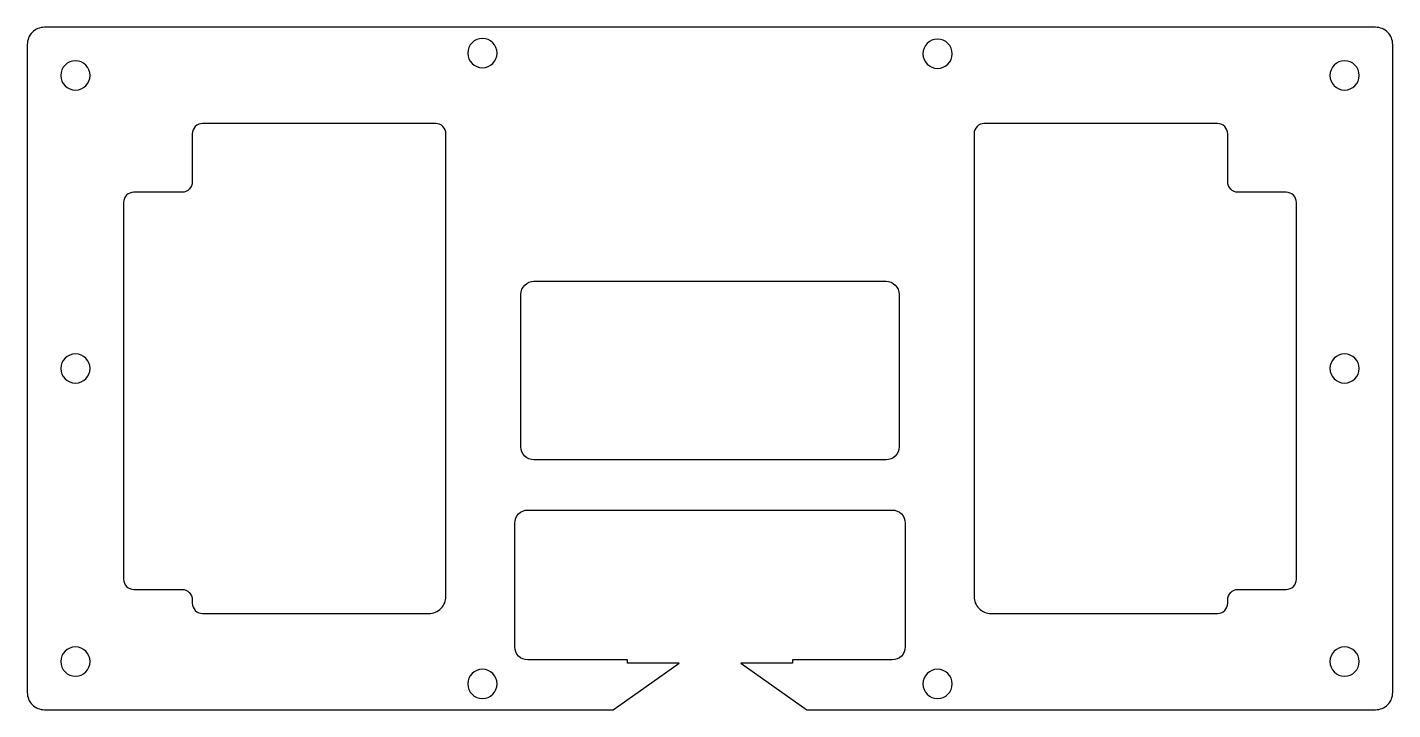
# Model space of a CAD drawing. Header units: millimetres. Extents: x 30 to 427, y 61 to 260.
import ezdxf

# ---------------------------------------------------------------- set-up
doc = ezdxf.new("R2010")
doc.units = ezdxf.units.MM
doc.header["$MEASUREMENT"] = 0

msp = doc.modelspace()

# ---------------------------------------------------------------- linework, layer by layer
for points in [[(219.67, 74.7), (204.6, 74.7), (204.6, 75.7), (175.6, 75.7, -0.414214), (171.8, 79.5), (171.8, 115.5, -0.414214), (175.6, 119.3), (281.6, 119.3, -0.414214), (285.4, 115.5), (285.4, 79.5, -0.414214), (281.6, 75.7), (252.6, 75.7), (252.6, 74.7), (237.53, 74.7), (256.81, 61.2), (422.2, 61.2, 0.414214), (427.2, 66.2), (427.2, 254.8, 0.414214), (422.2, 259.8), (35, 259.8, 0.414214), (30, 254.8), (30, 66.2, 0.414214), (35, 61.2), (200.39, 61.2)], [(148.8, 231.8), (81, 231.8, 0.414214), (78, 228.8), (78, 214.8, -0.414214), (75, 211.8), (61, 211.8, 0.414214), (58, 208.8), (58, 99.2, 0.414214), (61, 96.2), (75, 96.2, -0.414214), (78, 93.2), (78, 92.2, 0.414214), (81, 89.2), (146.8, 89.2, 0.414214), (151.8, 94.2), (151.8, 228.8, 0.414214)], [(376.2, 231.8), (308.4, 231.8, 0.414214), (305.4, 228.8), (305.4, 94.2, 0.414214), (310.4, 89.2), (376.2, 89.2, 0.414214), (379.2, 92.2), (379.2, 93.2, -0.414214), (382.2, 96.2), (396.2, 96.2, 0.414214), (399.2, 99.2), (399.2, 208.8, 0.414214), (396.2, 211.8), (382.2, 211.8, -0.414214), (379.2, 214.8), (379.2, 228.8, 0.414214)], [(279.8, 133.9), (177.4, 133.9, -0.414214), (173.6, 137.7), (173.6, 182.1, -0.414214), (177.4, 185.9), (279.8, 185.9, -0.414214), (283.6, 182.1), (283.6, 137.7, -0.414214)]]:
    msp.add_lwpolyline(points, format="xyb", close=True)
at = {"extrusion": (0, 0, -1)}
for centre in [(-162.4, 252.3), (-294.8, 252.1), (-44, 245.8), (-413.2, 245.8), (-44, 160.5), (-413.2, 160.5), (-44, 75.2), (-413.2, 75.2), (-162.4, 68.7), (-294.8, 68.7)]:
    msp.add_circle(centre, 4.25, dxfattribs=at)

doc.saveas('drawing.dxf')
